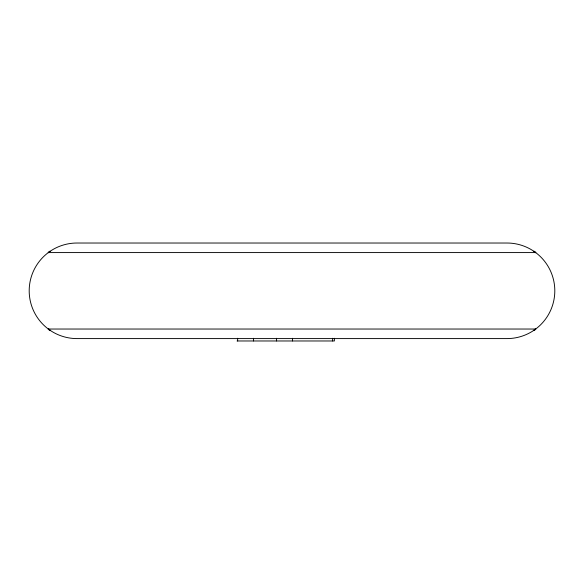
<?xml version="1.0" encoding="UTF-8"?>
<svg xmlns="http://www.w3.org/2000/svg" width="584" height="584" viewBox="0 0 584 584"><rect width="100%" height="100%" fill="white"/><g stroke="black" fill="none" stroke-linecap="round" stroke-linejoin="round"><path stroke-width="0.88" d="M50.027 251.354C57.904 245.952 67.43 243.002 76.978 243.024L507.021 243.024C516.57 243.002 526.096 245.952 533.973 251.354M533.973 330.259C526.096 335.661 516.57 338.603 507.021 338.589L76.978 338.589C67.43 338.603 57.904 335.661 50.027 330.259M237.053 340.976L334.384 340.976L334.384 338.275M332.617 338.275L332.617 340.976M292.504 338.275L292.504 340.976M276.575 338.275L276.575 340.976M253.566 338.275L253.566 340.976M237.644 338.275L237.644 340.976M535.543 328.836A23.973 11.775 -36.9 0 1 534.725 329.434M534.988 251.762A23.973 12.264 36.9 0 1 535.835 252.383M49.932 330.427A25.689 13.936 37 0 1 49.18 329.902M49.012 329.843A23.973 12.264 36.9 0 1 48.165 329.223M534.615 329.573A25.689 13.556 -37 0 1 533.885 330.084M48.457 252.777A23.973 11.775 -36.9 0 1 49.275 252.178M49.385 252.04A25.689 13.556 -37 0 1 50.114 251.529M534.068 251.186A25.689 13.936 37 0 1 534.82 251.711M535.835 329.223A23.973 12.264 -36.9 0 1 534.988 329.843M534.725 252.178A23.973 11.775 36.9 0 1 535.543 252.777M49.275 329.434A23.973 11.775 36.9 0 1 48.457 328.836M50.114 330.084A25.689 13.556 37 0 1 49.385 329.573M534.82 329.902A25.689 13.936 -37 0 1 534.068 330.427M48.165 252.383A23.973 12.264 -36.9 0 1 49.012 251.762M49.18 251.711A25.689 13.936 -37 0 1 49.932 251.186M533.885 251.529A25.689 13.556 37 0 1 534.615 252.04M535.689 252.58L48.311 252.58A47.779 47.779 0 0 0 48.311 329.033L535.689 329.033A47.779 47.779 0 0 0 535.689 252.58"/></g></svg>
